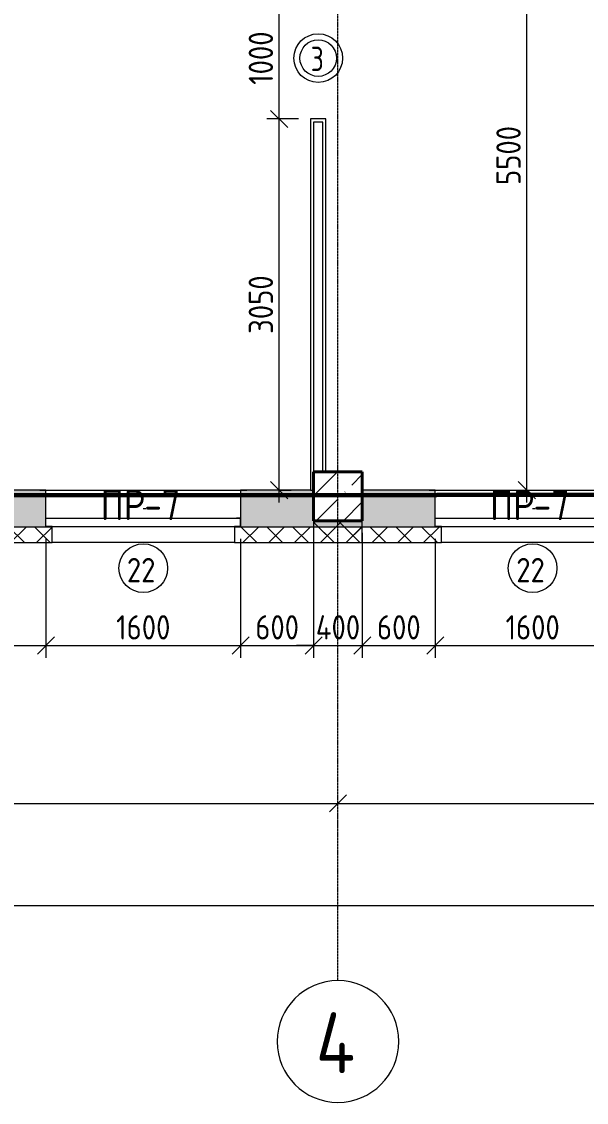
# Model space of a CAD drawing. Header units: millimetres. Extents: x -56773 to 221258, y -262288 to 26541.
# Drawn here: x -5791 to -1149, y -109923 to -101044 of the extents above; entities that cross this region are included whole.
import ezdxf

# ---------------------------------------------------------------- set-up
doc = ezdxf.new("R2010")
doc.units = ezdxf.units.MM
doc.linetypes.add('ADSK_Линия сетки', pattern=[25, 20, -2.5, 0, -2.5])
for name, color, linetype, lineweight in [('3.1 Штукатурка внешн стен для инвесторов', 5, 'Continuous', 60), ('_ Окна', 7, 'Continuous', 18), ('Марки', 7, 'Continuous', 20), ('Марки дверей', 7, 'Continuous', 20), ('Марки окон', 7, 'Continuous', 20), ('Несущие колонны', 7, 'Continuous', 18), ('Окна', 7, 'Continuous', 9), ('Оси', 7, 'Continuous', 9), ('Размеры', 7, 'Continuous', 9), ('Стены внутренние', 7, 'Continuous', 18), ('Стены наружные', 7, 'Continuous', 18), ('Стены штриховка', 7, 'Continuous', 9)]:
    doc.layers.add(name, color=color, linetype=linetype, lineweight=lineweight)
doc.styles.add('GOST Common', font='', dxfattribs={"width": 0.9, "height": 500})
doc.styles.add('GOST Common_2', font='', dxfattribs={"width": 0.9, "height": 250})
doc.styles.add('GOST Common_3', font='', dxfattribs={"width": 0.9, "height": 200})
doc.styles.add('GOST Common_B', font='', dxfattribs={"width": 0.8, "height": 200})
doc.styles.get('GOST Common').set_extended_font_data('GOST Common')
doc.styles.get('GOST Common_2').set_extended_font_data('GOST Common')
doc.styles.get('GOST Common_3').set_extended_font_data('GOST Common')
doc.styles.get('GOST Common_B').set_extended_font_data('GOST Common', bold=True)
doc.dimstyles.new('ADSK_Основной_2_0_1', dxfattribs={"dimscale": 304.8, "dimtxt": 201.142999, "dimasz": 0.463911, "dimexe": 0.328084, "dimexo": 0.328084, "dimgap": 0.164042, "dimtad": 1, "dimdec": 3, "dimrnd": 0.001, "dimdsep": 46, "dimtxsty": 'GOST Common_3', "dimblk1": 'OBLIQUE', "dimblk2": 'OBLIQUE', "dimsah": 1, "dimcen": 0.09, "dimdle": 0.328084, "dimazin": 2, "dimtfac": 1, "dimtdec": 4, "dimtix": 1, "dimtmove": 1, "dimatfit": 3, "dimfxl": 1, "dimtvp": 1, "dimtolj": 1, "dimtzin": 0, "dimlwd": 20, "dimlwe": 20, "dimarcsym": 2})
doc.dimstyles.new('ADSK_Основной_2_0_2', dxfattribs={"dimscale": 304.8, "dimtxt": 201.142999, "dimasz": 0.463911, "dimexe": 0.328084, "dimexo": 0.328084, "dimgap": 0.164042, "dimtad": 1, "dimdec": 3, "dimrnd": 0.001, "dimdsep": 46, "dimtxsty": 'GOST Common_3', "dimblk1": 'OBLIQUE', "dimblk2": 'OBLIQUE', "dimsah": 1, "dimcen": 0.09, "dimdle": 0.328084, "dimazin": 2, "dimtfac": 1, "dimtdec": 4, "dimtix": 1, "dimtmove": 0, "dimatfit": 3, "dimfxl": 1, "dimtvp": 1, "dimtolj": 1, "dimtzin": 0, "dimlwd": 20, "dimlwe": 20, "dimarcsym": 2})
doc.dimstyles.new('ADSK_Основной_2_5_мм', dxfattribs={"dimscale": 304.8, "dimtxt": 251.428749, "dimasz": 0.463911, "dimexe": 0.492126, "dimexo": 0.984252, "dimgap": 0.098425, "dimtad": 1, "dimrnd": 0.01, "dimdsep": 46, "dimtxsty": 'GOST Common_2', "dimblk1": 'OBLIQUE', "dimblk2": 'OBLIQUE', "dimsah": 1, "dimcen": 0.09, "dimdle": 0.492126, "dimazin": 2, "dimtfac": 1, "dimtdec": 4, "dimtix": 1, "dimtmove": 0, "dimatfit": 3, "dimfxl": 1, "dimtvp": 1, "dimtolj": 1, "dimtzin": 0, "dimlwd": 20, "dimlwe": 20, "dimarcsym": 2})
pattern_1 = [(45, (9.36, -97949.04), (-106.066, 106.066), []), (135, (9.36, -97949.04), (-106.066, -106.066), [])]

# ---------------------------------------------------------------- blocks, each defined once
blk = doc.blocks.new('ADSK_КолоннаЖБ_Прямоугольная - 400x400 мм-1807143-Кладочный план 2-го этаж')
at = {"layer": 'Несущие колонны', "lineweight": 40}
for p, q in [((-200, 200), (200, 200)), ((-200, -200), (-200, 200)), ((200, 200), (200, -200)), ((200, -200), (-200, -200))]:
    blk.add_line(p, q, dxfattribs=at)
blk = doc.blocks.new('ОКНО L03 _2СТ_RS - ОК-5_1600х2000h-3556607-Кладочный план 2-го этаж')
at = {"layer": '_ Окна'}
for p, q in [((-838.1, -79), (761.9, -79)), ((-838.1, -149), (-838.1, -79)), ((-838.1, -79), (-803.1, -79)), ((-818.1, -79), (-38.1, -79)), ((-38.1, -79), (741.9, -79)), ((761.9, -79), (726.9, -79)), ((761.9, -149), (761.9, -79)), ((-838.1, -149), (761.9, -149)), ((-838.1, -149), (-833.1, -149)), ((-818.1, -149), (-38.1, -149)), ((-38.1, -149), (741.9, -149)), ((761.9, -149), (756.9, -149))]:
    blk.add_line(p, q, dxfattribs=at)
at = {"layer": 'Окна'}
blk.add_line((-888.1, 150), (811.9, 150), dxfattribs=at)
blk = doc.blocks.new('Ось сетки - Круг_Ø10 мм-8259-Кладочный план 2-го этаж')
at = {"layer": 'Оси', "lineweight": 20}
for start, end in [(360, 180), (180, 360)]:
    blk.add_arc((0, 0), 5, start, end, dxfattribs=at)
blk = doc.blocks.new('_Oblique')
at = {"color": 0, "linetype": 'ByBlock', "lineweight": -2}
blk.add_line((-0.5, -0.5), (0.5, 0.5), dxfattribs=at)
blk = doc.blocks.new('*D4378')
at = {"layer": 'Defpoints', "color": 0, "lineweight": 25, "transparency": 16777216}
for p in [(-9190.6, -107366.3), (-3190.6, -107366.3), (-3190.6, -107466.3)]:
    blk.add_point(p, dxfattribs=at)
at = {"layer": 'Размеры', "color": 0, "lineweight": 20, "transparency": 16777216}
for p, q in [((-9340.6, -107466.3), (-3040.6, -107466.3)), ((-9190.6, -107666.3), (-9190.6, -107616.3)), ((-3190.6, -107666.3), (-3190.6, -107616.3))]:
    blk.add_line(p, q, dxfattribs=at)
at = {"layer": 'Размеры', "color": 0, "lineweight": 20, "transparency": 16777216, "xscale": 141.4, "yscale": 141.4, "zscale": 141.4, "rotation": 180}
blk.add_blockref('_Oblique', (-9190.6, -107466.3), dxfattribs=at)
at = {"layer": 'Размеры', "color": 0, "lineweight": 20, "transparency": 16777216, "xscale": 141.4, "yscale": 141.4, "zscale": 141.4}
blk.add_blockref('_Oblique', (-3190.6, -107466.3), dxfattribs=at)
at = {"layer": 'Размеры', "color": 0, "lineweight": 9, "transparency": 16777216, "insert": (-6190.6, -107311.3), "char_height": 250, "width": 756.843, "attachment_point": 5, "style": 'GOST Common_2'}
blk.add_mtext('\\A1;6000', dxfattribs=at)
blk = doc.blocks.new('*D4379')
at = {"layer": 'Defpoints', "color": 0, "lineweight": 25, "transparency": 16777216}
for p in [(-3190.6, -107366.3), (2809.4, -107366.3), (2809.4, -107466.3)]:
    blk.add_point(p, dxfattribs=at)
at = {"layer": 'Размеры', "color": 0, "lineweight": 20, "transparency": 16777216}
for p, q in [((-3340.6, -107466.3), (2959.4, -107466.3)), ((-3190.6, -107666.3), (-3190.6, -107616.3)), ((2809.4, -107666.3), (2809.4, -107616.3))]:
    blk.add_line(p, q, dxfattribs=at)
at = {"layer": 'Размеры', "color": 0, "lineweight": 20, "transparency": 16777216, "xscale": 141.4, "yscale": 141.4, "zscale": 141.4, "rotation": 180}
blk.add_blockref('_Oblique', (-3190.6, -107466.3), dxfattribs=at)
at = {"layer": 'Размеры', "color": 0, "lineweight": 20, "transparency": 16777216, "xscale": 141.4, "yscale": 141.4, "zscale": 141.4}
blk.add_blockref('_Oblique', (2809.4, -107466.3), dxfattribs=at)
at = {"layer": 'Размеры', "color": 0, "lineweight": 9, "transparency": 16777216, "insert": (-190.6, -107311.3), "char_height": 250, "width": 756.843, "attachment_point": 5, "style": 'GOST Common_2'}
blk.add_mtext('\\A1;6000', dxfattribs=at)
blk = doc.blocks.new('*D4400')
at = {"layer": 'Defpoints', "color": 0, "lineweight": 25, "transparency": 16777216}
for p in [(-19590.6, -108206.3), (61609.4, -108206.3), (61609.4, -108306.3)]:
    blk.add_point(p, dxfattribs=at)
at = {"layer": 'Размеры', "color": 0, "lineweight": 20, "transparency": 16777216}
for p, q in [((-19740.6, -108306.3), (61759.4, -108306.3)), ((-19590.6, -108506.3), (-19590.6, -108456.3)), ((61609.4, -108506.3), (61609.4, -108456.3))]:
    blk.add_line(p, q, dxfattribs=at)
at = {"layer": 'Размеры', "color": 0, "lineweight": 20, "transparency": 16777216, "xscale": 141.4, "yscale": 141.4, "zscale": 141.4, "rotation": 180}
blk.add_blockref('_Oblique', (-19590.6, -108306.3), dxfattribs=at)
at = {"layer": 'Размеры', "color": 0, "lineweight": 20, "transparency": 16777216, "xscale": 141.4, "yscale": 141.4, "zscale": 141.4}
blk.add_blockref('_Oblique', (61609.4, -108306.3), dxfattribs=at)
at = {"layer": 'Размеры', "color": 0, "lineweight": 9, "transparency": 16777216, "insert": (21009.4, -108151.3), "char_height": 250, "width": 889.802, "attachment_point": 5, "style": 'GOST Common_2'}
blk.add_mtext('\\A1;81200', dxfattribs=at)
blk = doc.blocks.new('*D4460')
at = {"layer": 'Defpoints', "color": 0, "lineweight": 25, "transparency": 16777216}
for p in [(-6790.6, -105193.1), (-5590.6, -105193.1), (-5590.6, -106170.3)]:
    blk.add_point(p, dxfattribs=at)
at = {"layer": 'Размеры', "color": 0, "lineweight": 20, "transparency": 16777216}
for p, q in [((-6790.6, -105293.1), (-6790.6, -106270.3)), ((-5590.6, -105293.1), (-5590.6, -106270.3)), ((-6890.6, -106170.3), (-5490.6, -106170.3))]:
    blk.add_line(p, q, dxfattribs=at)
at = {"layer": 'Размеры', "color": 0, "lineweight": 20, "transparency": 16777216, "xscale": 141.4, "yscale": 141.4, "zscale": 141.4, "rotation": 180}
blk.add_blockref('_Oblique', (-6790.6, -106170.3), dxfattribs=at)
at = {"layer": 'Размеры', "color": 0, "lineweight": 20, "transparency": 16777216, "xscale": 141.4, "yscale": 141.4, "zscale": 141.4}
blk.add_blockref('_Oblique', (-5590.6, -106170.3), dxfattribs=at)
at = {"layer": 'Размеры', "color": 0, "lineweight": 9, "transparency": 16777216, "insert": (-6190.6, -106020.3), "char_height": 200, "width": 560.473, "attachment_point": 5, "style": 'GOST Common_3'}
blk.add_mtext('\\A1;1200', dxfattribs=at)
blk = doc.blocks.new('*D4461')
at = {"layer": 'Defpoints', "color": 0, "lineweight": 25, "transparency": 16777216}
for p in [(-5590.6, -105193.1), (-3990.6, -105193.1), (-3990.6, -106170.3)]:
    blk.add_point(p, dxfattribs=at)
at = {"layer": 'Размеры', "color": 0, "lineweight": 20, "transparency": 16777216}
for p, q in [((-5590.6, -105293.1), (-5590.6, -106270.3)), ((-3990.6, -105293.1), (-3990.6, -106270.3)), ((-5690.6, -106170.3), (-3890.6, -106170.3))]:
    blk.add_line(p, q, dxfattribs=at)
at = {"layer": 'Размеры', "color": 0, "lineweight": 20, "transparency": 16777216, "xscale": 141.4, "yscale": 141.4, "zscale": 141.4, "rotation": 180}
blk.add_blockref('_Oblique', (-5590.6, -106170.3), dxfattribs=at)
at = {"layer": 'Размеры', "color": 0, "lineweight": 20, "transparency": 16777216, "xscale": 141.4, "yscale": 141.4, "zscale": 141.4}
blk.add_blockref('_Oblique', (-3990.6, -106170.3), dxfattribs=at)
at = {"layer": 'Размеры', "color": 0, "lineweight": 9, "transparency": 16777216, "insert": (-4790.6, -106020.3), "char_height": 200, "width": 560.473, "attachment_point": 5, "style": 'GOST Common_3'}
blk.add_mtext('\\A1;1600', dxfattribs=at)
blk = doc.blocks.new('*D4462')
at = {"layer": 'Defpoints', "color": 0, "lineweight": 25, "transparency": 16777216}
for p in [(-3990.6, -105193.1), (-3390.6, -105144.1), (-3390.6, -106170.3)]:
    blk.add_point(p, dxfattribs=at)
at = {"layer": 'Размеры', "color": 0, "lineweight": 20, "transparency": 16777216}
for p, q in [((-3990.6, -105293.1), (-3990.6, -106270.3)), ((-3390.6, -105244.1), (-3390.6, -106270.3)), ((-4090.6, -106170.3), (-3290.6, -106170.3))]:
    blk.add_line(p, q, dxfattribs=at)
at = {"layer": 'Размеры', "color": 0, "lineweight": 20, "transparency": 16777216, "xscale": 141.4, "yscale": 141.4, "zscale": 141.4, "rotation": 180}
blk.add_blockref('_Oblique', (-3990.6, -106170.3), dxfattribs=at)
at = {"layer": 'Размеры', "color": 0, "lineweight": 20, "transparency": 16777216, "xscale": 141.4, "yscale": 141.4, "zscale": 141.4}
blk.add_blockref('_Oblique', (-3390.6, -106170.3), dxfattribs=at)
at = {"layer": 'Размеры', "color": 0, "lineweight": 9, "transparency": 16777216, "insert": (-3690.6, -106020.3), "char_height": 200, "width": 454.106, "attachment_point": 5, "style": 'GOST Common_3'}
blk.add_mtext('\\A1;600', dxfattribs=at)
blk = doc.blocks.new('*D4463')
at = {"layer": 'Defpoints', "color": 0, "lineweight": 25, "transparency": 16777216}
for p in [(-3390.6, -105144.1), (-2990.6, -105144.1), (-2990.6, -106170.3)]:
    blk.add_point(p, dxfattribs=at)
at = {"layer": 'Размеры', "color": 0, "lineweight": 20, "transparency": 16777216}
for p, q in [((-3390.6, -105244.1), (-3390.6, -106270.3)), ((-2990.6, -105244.1), (-2990.6, -106270.3)), ((-3390.6, -106170.3), (-3532, -106170.3)), ((-3390.6, -106170.3), (-2990.6, -106170.3)), ((-2990.6, -106170.3), (-2849.2, -106170.3))]:
    blk.add_line(p, q, dxfattribs=at)
at = {"layer": 'Размеры', "color": 0, "lineweight": 20, "transparency": 16777216, "xscale": 141.4, "yscale": 141.4, "zscale": 141.4}
blk.add_blockref('_Oblique', (-3390.6, -106170.3), dxfattribs=at)
at = {"layer": 'Размеры', "color": 0, "lineweight": 20, "transparency": 16777216, "xscale": 141.4, "yscale": 141.4, "zscale": 141.4, "rotation": 180}
blk.add_blockref('_Oblique', (-2990.6, -106170.3), dxfattribs=at)
at = {"layer": 'Размеры', "color": 0, "lineweight": 9, "transparency": 16777216, "insert": (-3190.6, -106020.3), "char_height": 200, "width": 474.561, "attachment_point": 5, "style": 'GOST Common_3'}
blk.add_mtext('\\A1;400', dxfattribs=at)
blk = doc.blocks.new('*D4464')
at = {"layer": 'Defpoints', "color": 0, "lineweight": 25, "transparency": 16777216}
for p in [(-2990.6, -105144.1), (-2390.6, -105193.1), (-2390.6, -106170.3)]:
    blk.add_point(p, dxfattribs=at)
at = {"layer": 'Размеры', "color": 0, "lineweight": 20, "transparency": 16777216}
for p, q in [((-2990.6, -105244.1), (-2990.6, -106270.3)), ((-2390.6, -105293.1), (-2390.6, -106270.3)), ((-3090.6, -106170.3), (-2290.6, -106170.3))]:
    blk.add_line(p, q, dxfattribs=at)
at = {"layer": 'Размеры', "color": 0, "lineweight": 20, "transparency": 16777216, "xscale": 141.4, "yscale": 141.4, "zscale": 141.4, "rotation": 180}
blk.add_blockref('_Oblique', (-2990.6, -106170.3), dxfattribs=at)
at = {"layer": 'Размеры', "color": 0, "lineweight": 20, "transparency": 16777216, "xscale": 141.4, "yscale": 141.4, "zscale": 141.4}
blk.add_blockref('_Oblique', (-2390.6, -106170.3), dxfattribs=at)
at = {"layer": 'Размеры', "color": 0, "lineweight": 9, "transparency": 16777216, "insert": (-2690.6, -106020.3), "char_height": 200, "width": 454.106, "attachment_point": 5, "style": 'GOST Common_3'}
blk.add_mtext('\\A1;600', dxfattribs=at)
blk = doc.blocks.new('*D4465')
at = {"layer": 'Defpoints', "color": 0, "lineweight": 25, "transparency": 16777216}
for p in [(-2390.6, -105193.1), (-790.6, -105193.1), (-790.6, -106170.3)]:
    blk.add_point(p, dxfattribs=at)
at = {"layer": 'Размеры', "color": 0, "lineweight": 20, "transparency": 16777216}
for p, q in [((-2390.6, -105293.1), (-2390.6, -106270.3)), ((-790.6, -105293.1), (-790.6, -106270.3)), ((-2490.6, -106170.3), (-690.6, -106170.3))]:
    blk.add_line(p, q, dxfattribs=at)
at = {"layer": 'Размеры', "color": 0, "lineweight": 20, "transparency": 16777216, "xscale": 141.4, "yscale": 141.4, "zscale": 141.4, "rotation": 180}
blk.add_blockref('_Oblique', (-2390.6, -106170.3), dxfattribs=at)
at = {"layer": 'Размеры', "color": 0, "lineweight": 20, "transparency": 16777216, "xscale": 141.4, "yscale": 141.4, "zscale": 141.4}
blk.add_blockref('_Oblique', (-790.6, -106170.3), dxfattribs=at)
at = {"layer": 'Размеры', "color": 0, "lineweight": 9, "transparency": 16777216, "insert": (-1590.6, -106020.3), "char_height": 200, "width": 560.473, "attachment_point": 5, "style": 'GOST Common_3'}
blk.add_mtext('\\A1;1600', dxfattribs=at)
blk = doc.blocks.new('*D4619')
at = {"layer": 'Defpoints', "color": 0, "lineweight": 25, "transparency": 16777216}
for p in [(-3674.2, -101844.1), (-3415.6, -101844.1), (-3774.2, -104894.1)]:
    blk.add_point(p, dxfattribs=at)
at = {"layer": 'Размеры', "color": 0, "lineweight": 20, "transparency": 16777216}
for p, q in [((-3674.2, -104994.1), (-3674.2, -101744.1)), ((-3515.6, -101844.1), (-3774.2, -101844.1)), ((-3674.2, -104894.1), (-3574.2, -104894.1))]:
    blk.add_line(p, q, dxfattribs=at)
at = {"layer": 'Размеры', "color": 0, "lineweight": 20, "transparency": 16777216, "xscale": 141.4, "yscale": 141.4, "zscale": 141.4}
for p, rotation in [((-3674.2, -101844.1), 90), ((-3674.2, -104894.1), 270)]:
    blk.add_blockref('_Oblique', p, dxfattribs=dict(at, rotation=rotation))
at = {"layer": 'Размеры', "color": 0, "lineweight": 9, "transparency": 16777216, "insert": (-3824.2, -103369.1), "char_height": 200, "width": 605.475, "attachment_point": 5, "rotation": 90, "style": 'GOST Common_3'}
blk.add_mtext('\\A1;3050', dxfattribs=at)
blk = doc.blocks.new('*D4620')
at = {"layer": 'Defpoints', "color": 0, "lineweight": 25, "transparency": 16777216}
for p in [(-3674.2, -100844.1), (-3415.6, -100844.1), (-3415.6, -101844.1)]:
    blk.add_point(p, dxfattribs=at)
at = {"layer": 'Размеры', "color": 0, "lineweight": 20, "transparency": 16777216}
for p, q in [((-3674.2, -101944.1), (-3674.2, -100744.1)), ((-3515.6, -100844.1), (-3774.2, -100844.1)), ((-3515.6, -101844.1), (-3774.2, -101844.1))]:
    blk.add_line(p, q, dxfattribs=at)
at = {"layer": 'Размеры', "color": 0, "lineweight": 20, "transparency": 16777216, "xscale": 141.4, "yscale": 141.4, "zscale": 141.4}
for p, rotation in [((-3674.2, -100844.1), 90), ((-3674.2, -101844.1), 270)]:
    blk.add_blockref('_Oblique', p, dxfattribs=dict(at, rotation=rotation))
at = {"layer": 'Размеры', "color": 0, "lineweight": 9, "transparency": 16777216, "insert": (-3824.2, -101344.1), "char_height": 200, "width": 560.473, "attachment_point": 5, "rotation": 90, "style": 'GOST Common_3'}
blk.add_mtext('\\A1;1000', dxfattribs=at)
blk = doc.blocks.new('*D4823')
at = {"layer": 'Defpoints', "color": 0, "lineweight": 25, "transparency": 16777216}
for p in [(-2090.6, -99394.1), (-1638.8, -99394.1), (-1738.8, -104894.1)]:
    blk.add_point(p, dxfattribs=at)
at = {"layer": 'Размеры', "color": 0, "lineweight": 20, "transparency": 16777216}
for p, q in [((-1638.8, -104994.1), (-1638.8, -99294.1)), ((-1990.6, -99394.1), (-1538.8, -99394.1)), ((-1638.8, -104894.1), (-1538.8, -104894.1))]:
    blk.add_line(p, q, dxfattribs=at)
at = {"layer": 'Размеры', "color": 0, "lineweight": 20, "transparency": 16777216, "xscale": 141.4, "yscale": 141.4, "zscale": 141.4}
for p, rotation in [((-1638.8, -99394.1), 90), ((-1638.8, -104894.1), 270)]:
    blk.add_blockref('_Oblique', p, dxfattribs=dict(at, rotation=rotation))
at = {"layer": 'Размеры', "color": 0, "lineweight": 9, "transparency": 16777216, "insert": (-1788.8, -102144.1), "char_height": 200, "width": 605.475, "attachment_point": 5, "rotation": 90, "style": 'GOST Common_3'}
blk.add_mtext('\\A1;5500', dxfattribs=at)
blk = doc.blocks.new('М_двери1 - Марка экземпляра 2-3719212-Кладочный план 2-го этаж')
at = {"layer": 'Марки дверей'}
for radius in [2, 1.5]:
    blk.add_circle((0, 0), radius, dxfattribs=at)
blk = doc.blocks.new('М_окна1 - Маркировка типоразмера-1510237-Кладочный план 2-го этаж')
at = {"layer": 'Марки окон'}
blk.add_circle((0, 0), 2, dxfattribs=at)
blk = doc.blocks.new('ADSK_Марка_Отверстие - Экземпляр_Только Марка-157312-Кладочный план 2-го этаж')
at = {"layer": 'Марки'}
blk.add_line((0, 0), (0.2, 0), dxfattribs=at)

msp = doc.modelspace()

# ---------------------------------------------------------------- hatches: boundary and pattern name
at = {"layer": 'Несущие колонны', "lineweight": 9}
h = msp.add_hatch(dxfattribs=at)
h.set_pattern_fill('FP_1', color=256, style=0, pattern_type=2)
h.set_pattern_definition([(45, (9.36, -97949.04), (-224.506, 224.506), []), (45, (233.87, -97949.04), (-224.506, 224.506), [396.875, -79.375, 3.353, -76.022])])
h.paths.add_polyline_path([(-3390.6385, -105144.0666), (-2990.6385, -105144.0666), (-2990.6385, -104744.0666), (-3390.6385, -104744.0666), (-3390.6385, -104894.0666)])
at = {"layer": 'Стены внутренние', "lineweight": 9}
h = msp.add_hatch(dxfattribs=at)
h.set_pattern_fill('FP_2', color=256, style=0, pattern_type=2)
h.set_pattern_definition([(45, (9.36, -97949.04), (84.18955, 308.69595), [396.875, -79.375, 3.353, -76.022])])
h.paths.add_polyline_path([(56459.3615, -105194.0666), (56459.3615, -105193.0666), (56409.3615, -105193.0666), (56409.3615, -104894.0666), (55809.3615, -104894.0666), (55809.3615, -105144.0666), (55409.3615, -105144.0666), (55409.3615, -104894.0666), (54809.3615, -104894.0666), (54809.3615, -105193.0666), (56326.6505, -105194.0666)])
h.paths.add_polyline_path([(59222.263, -105194.0666), (59209.3615, -105193.0666), (59209.3615, -104894.0666), (58009.3615, -104894.0666), (58009.3615, -105193.0666), (57959.3615, -105194.0666)])
h.paths.add_polyline_path([(61393.9725, -105194.0666), (61559.3615, -105194.0666), (61559.3615, -105144.0666), (61409.3615, -105144.0666), (61409.3615, -104894.0666), (60809.3615, -104894.0666), (60809.3615, -105193.0666), (60759.3615, -105194.0666)])
h.paths.add_polyline_path([(44959.3615, -105194.0666), (46909.3615, -105193.0666), (46909.3615, -104894.0666), (46009.3615, -104894.0666), (46009.3615, -105144.0666), (45609.3615, -105144.0666), (45609.3615, -104894.0666), (45009.3615, -104894.0666), (45009.3615, -105193.0666), (44959.3615, -105193.0666)])
h.paths.add_polyline_path([(37459.3615, -105194.0666), (37459.3615, -105193.0666), (37409.3615, -105193.0666), (37409.3615, -104894.0666), (36209.3615, -104894.0666), (36209.3615, -105193.0666), (36159.3615, -105194.0666)])
h.paths.add_polyline_path([(40659.3615, -105194.0666), (40659.3615, -105193.0666), (40609.3615, -105193.0666), (40609.3615, -104894.0666), (40009.3615, -104894.0666), (40009.3615, -105144.0666), (39609.3615, -105144.0666), (39609.3615, -104894.0666), (39009.3615, -104894.0666), (39009.3615, -105193.0666), (38959.3615, -105194.0666)])
h.paths.add_polyline_path([(50459.3615, -105194.0666), (50459.3615, -105193.0666), (50409.3615, -105193.0666), (50409.3615, -104894.0666), (49809.3615, -104894.0666), (49809.3615, -105144.0666), (49409.3615, -105144.0666), (49409.3615, -104894.0666), (48509.3615, -104894.0666), (48509.3615, -105193.0666), (48459.3615, -105194.0666)])
h.paths.add_polyline_path([(53259.3615, -105194.0666), (53259.3615, -105193.0666), (53209.3615, -105193.0666), (53209.3615, -104894.0666), (52009.3615, -104894.0666), (52009.3615, -105193.0666), (51959.3615, -105194.0666)])
h.paths.add_polyline_path([(42159.3615, -105194.0666), (43409.3615, -105193.0666), (43409.3615, -104894.0666), (42209.3615, -104894.0666), (42209.3615, -105193.0666), (42159.3615, -105193.0666)])
h.paths.add_polyline_path([(30266.1372, -105194.0666), (31409.3615, -105193.0666), (31409.3615, -104894.0666), (30209.3615, -104894.0666), (30209.3615, -105193.0666), (30159.3615, -105194.0666)])
h.paths.add_polyline_path([(19459.3615, -105194.0666), (19459.3615, -105193.0666), (19409.3615, -105193.0666), (19409.3615, -104894.0666), (18209.3615, -104894.0666), (18209.3615, -105193.0666), (18683.6869, -105194.0666)])
h.paths.add_polyline_path([(15609.3615, -105194.0666), (15609.3615, -104894.0666), (15009.3615, -104894.0666), (15009.3615, -105144.0666), (14609.3615, -105144.0666), (14609.3615, -104894.0666), (14009.3615, -104894.0666), (14009.3615, -105193.0666), (13959.3615, -105194.0666)])
h.paths.add_polyline_path([(20959.3615, -105194.0666), (21609.3615, -105194.0666), (21609.3615, -104894.0666), (21009.3615, -104894.0666), (21009.3615, -105193.0666), (20959.3615, -105193.0666)])
h.paths.add_polyline_path([(28659.3615, -105194.0666), (28659.3615, -105193.0666), (28609.3615, -105193.0666), (28609.3615, -104894.0666), (28009.3615, -104894.0666), (28009.3615, -105144.0666), (27609.3615, -105144.0666), (27609.3615, -104894.0666), (27009.3615, -104894.0666), (27009.3615, -105193.0666), (27370.5247, -105194.0666)])
h.paths.add_polyline_path([(32959.3615, -105194.0666), (34609.3615, -105193.0666), (34609.3615, -104894.0666), (34009.3615, -104894.0666), (34009.3615, -105144.0666), (33609.3615, -105144.0666), (33609.3615, -104894.0666), (33009.3615, -104894.0666), (33009.3615, -105193.0666), (32959.3615, -105193.0666)])
h.paths.add_polyline_path([(22009.3615, -105194.0666), (22609.3615, -105193.0666), (22609.3615, -104894.0666), (22009.3615, -104894.0666), (22009.3615, -105144.0666)])
h.paths.add_polyline_path([(25459.3615, -105194.0666), (25459.3615, -105193.0666), (25409.3615, -105193.0666), (25409.3615, -104894.0666), (24209.3615, -104894.0666), (24209.3615, -105193.0666), (24474.9121, -105194.0666)])
h.paths.add_polyline_path([(16009.3615, -105194.0666), (16609.3615, -105193.0666), (16609.3615, -104894.0666), (16009.3615, -104894.0666), (16009.3615, -105144.0666)])
h.paths.add_polyline_path([(6459.3615, -105194.0666), (6459.3615, -105193.0666), (6409.3615, -105193.0666), (6409.3615, -104894.0666), (5209.3615, -104894.0666), (5209.3615, -105193.0666), (5159.3615, -105194.0666)])
h.paths.add_polyline_path([(-5540.6385, -105194.0666), (-5540.6385, -105193.0666), (-5590.6385, -105193.0666), (-5590.6385, -104894.0666), (-6790.6385, -104894.0666), (-6790.6385, -105193.0666), (-6840.6385, -105194.0666)])
h.paths.add_polyline_path([(-2340.6385, -105194.0666), (-2340.6385, -105193.0666), (-2390.6385, -105193.0666), (-2390.6385, -104894.0666), (-2990.6385, -104894.0666), (-2990.6385, -105144.0666), (-3390.6385, -105144.0666), (-3390.6385, -104894.0666), (-3990.6385, -104894.0666), (-3990.6385, -105193.0666), (-4040.6385, -105194.0666)])
h.paths.add_polyline_path([(1959.3615, -105194.0666), (3609.3615, -105193.0666), (3609.3615, -104894.0666), (3009.3615, -104894.0666), (3009.3615, -105144.0666), (2609.3615, -105144.0666), (2609.3615, -104894.0666), (2009.3615, -104894.0666), (2009.3615, -105193.0666), (1959.3615, -105193.0666)])
h.paths.add_polyline_path([(12459.3615, -105194.0666), (12459.3615, -105193.0666), (12409.3615, -105193.0666), (12409.3615, -104894.0666), (11209.3615, -104894.0666), (11209.3615, -105193.0666), (11159.3615, -105194.0666)])
h.paths.add_polyline_path([(9659.3615, -105194.0666), (9659.3615, -105193.0666), (9609.3615, -105193.0666), (9609.3615, -104894.0666), (9009.3615, -104894.0666), (9009.3615, -105144.0666), (8609.3615, -105144.0666), (8609.3615, -104894.0666), (8009.3615, -104894.0666), (8009.3615, -105193.0666), (7959.3615, -105194.0666)])
h.paths.add_polyline_path([(459.3615, -105194.0666), (459.3615, -105193.0666), (409.3615, -105193.0666), (409.3615, -104894.0666), (-790.6385, -104894.0666), (-790.6385, -105193.0666), (-840.6385, -105194.0666)])
h.paths.add_polyline_path([(-8340.6385, -105194.0666), (-8340.6385, -105193.0666), (-8390.6385, -105193.0666), (-8390.6385, -104894.0666), (-8990.6385, -104894.0666), (-8990.6385, -105144.0666), (-9390.6385, -105144.0666), (-9390.6385, -104894.0666), (-10590.6385, -104894.0666), (-10590.6385, -105193.0666), (-10272.4389, -105194.0666)])
h.paths.add_polyline_path([(-17240.6385, -105194.0666), (-15990.6385, -105193.0666), (-15990.6385, -104894.0666), (-17190.6385, -104894.0666), (-17190.6385, -105193.0666), (-17240.6385, -105193.0666)])
h.paths.add_polyline_path([(-18959.2766, -105194.0666), (-18790.6385, -105193.0666), (-18790.6385, -104894.0666), (-19390.6385, -104894.0666), (-19390.6385, -105194.0666)])
h.paths.add_polyline_path([(-13168.0514, -105194.0666), (-12190.6385, -105193.0666), (-12190.6385, -104894.0666), (-13390.6385, -104894.0666), (-13390.6385, -105144.0666), (-13790.6385, -105144.0666), (-13790.6385, -104894.0666), (-14390.6385, -104894.0666), (-14390.6385, -105193.0666), (-13891.9546, -105194.0666)])
at = {"layer": 'Стены наружные', "lineweight": 9}
h = msp.add_hatch(dxfattribs=at)
h.set_pattern_fill('FP_4', color=256, style=0, pattern_type=2)
h.set_pattern_definition(pattern_1)
h.paths.add_polyline_path([(60759.3615, -105324.0666), (61989.3615, -105324.0666), (61989.3615, -105194.0666), (60759.3615, -105194.0666)])
h.paths.add_polyline_path([(59222.263, -105324.0666), (59259.3615, -105324.0666), (59259.3615, -105194.0666), (57959.3615, -105194.0666), (57959.3615, -105324.0666)])
h.paths.add_polyline_path([(46959.3615, -105324.0666), (46959.3615, -105194.0666), (44959.3615, -105194.0666), (44959.3615, -105324.0666)])
h.paths.add_polyline_path([(50459.3615, -105324.0666), (50459.3615, -105194.0666), (48459.3615, -105194.0666), (48459.3615, -105324.0666)])
h.paths.add_polyline_path([(37459.3615, -105324.0666), (37459.3615, -105194.0666), (36159.3615, -105194.0666), (36159.3615, -105324.0666)])
h.paths.add_polyline_path([(38959.3615, -105324.0666), (40659.3615, -105324.0666), (40659.3615, -105194.0666), (38959.3615, -105194.0666)])
h.paths.add_polyline_path([(43459.3615, -105324.0666), (43459.3615, -105194.0666), (42159.3615, -105194.0666), (42159.3615, -105324.0666)])
h.paths.add_polyline_path([(56326.6505, -105324.0666), (56459.3615, -105324.0666), (56459.3615, -105194.0666), (54759.3615, -105194.0666), (54759.3615, -105324.0666)])
h.paths.add_polyline_path([(51959.3615, -105324.0666), (53259.3615, -105324.0666), (53259.3615, -105194.0666), (51959.3615, -105194.0666)])
h.paths.add_polyline_path([(25459.3615, -105324.0666), (25459.3615, -105194.0666), (24159.3615, -105194.0666), (24159.3615, -105324.0666), (24474.9121, -105324.0666)])
h.paths.add_polyline_path([(18159.3615, -105324.0666), (19459.3615, -105324.0666), (19459.3615, -105194.0666), (18159.3615, -105194.0666)])
h.paths.add_polyline_path([(16659.3615, -105324.0666), (16659.3615, -105194.0666), (16009.3615, -105194.0666), (16009.3615, -105324.0666)])
h.paths.add_polyline_path([(28659.3615, -105324.0666), (28659.3615, -105194.0666), (26959.3615, -105194.0666), (26959.3615, -105324.0666), (27370.5247, -105324.0666)])
h.paths.add_polyline_path([(21579.2995, -105324.0666), (21609.3615, -105324.0666), (21609.3615, -105194.0666), (20959.3615, -105194.0666), (20959.3615, -105324.0666)])
h.paths.add_polyline_path([(30159.3615, -105324.0666), (31459.3615, -105324.0666), (31459.3615, -105194.0666), (30159.3615, -105194.0666)])
h.paths.add_polyline_path([(22659.3615, -105324.0666), (22659.3615, -105194.0666), (22009.3615, -105194.0666), (22009.3615, -105324.0666)])
h.paths.add_polyline_path([(32959.3615, -105324.0666), (34659.3615, -105324.0666), (34659.3615, -105194.0666), (32959.3615, -105194.0666)])
h.paths.add_polyline_path([(15609.3615, -105324.0666), (15609.3615, -105194.0666), (13959.3615, -105194.0666), (13959.3615, -105324.0666)])
h.paths.add_polyline_path([(-2340.6385, -105324.0666), (-2340.6385, -105194.0666), (-4040.6385, -105194.0666), (-4040.6385, -105324.0666)])
h.paths.add_polyline_path([(12459.3615, -105324.0666), (12459.3615, -105194.0666), (11159.3615, -105194.0666), (11159.3615, -105324.0666)])
h.paths.add_polyline_path([(459.3615, -105324.0666), (459.3615, -105194.0666), (-840.6385, -105194.0666), (-840.6385, -105324.0666)])
h.paths.add_polyline_path([(3659.3615, -105324.0666), (3659.3615, -105194.0666), (1959.3615, -105194.0666), (1959.3615, -105324.0666)])
h.paths.add_polyline_path([(7959.3615, -105324.0666), (9659.3615, -105324.0666), (9659.3615, -105194.0666), (7959.3615, -105194.0666)])
h.paths.add_polyline_path([(6459.3615, -105324.0666), (6459.3615, -105194.0666), (5159.3615, -105194.0666), (5159.3615, -105324.0666)])
h.paths.add_polyline_path([(-13891.9546, -105324.0666), (-12140.6385, -105324.0666), (-12140.6385, -105194.0666), (-14440.6385, -105194.0666), (-14440.6385, -105324.0666)])
h.paths.add_polyline_path([(-10640.6385, -105324.0666), (-8340.6385, -105324.0666), (-8340.6385, -105194.0666), (-10640.6385, -105194.0666)])
h.paths.add_polyline_path([(-16063.664, -105324.0666), (-15940.6385, -105324.0666), (-15940.6385, -105194.0666), (-17240.6385, -105194.0666), (-17240.6385, -105324.0666)])
h.paths.add_polyline_path([(-18740.6385, -105324.0666), (-18740.6385, -105194.0666), (-19790.6385, -105194.0666), (-19790.6385, -105324.0666), (-18959.2766, -105324.0666)])
h.paths.add_polyline_path([(-5540.6385, -105324.0666), (-5540.6385, -105194.0666), (-6840.6385, -105194.0666), (-6840.6385, -105324.0666)])
h = msp.add_hatch(dxfattribs=at)
h.set_pattern_fill('FP_4', color=256, style=0, pattern_type=2)
h.set_pattern_definition(pattern_1)
h.paths.add_polyline_path([(-3390.6385, -105324.0666), (-2990.6385, -105324.0666), (-2990.6385, -105144.0666), (-3390.6385, -105144.0666)])

# ---------------------------------------------------------------- linework, layer by layer
at = {"layer": '3.1 Штукатурка внешн стен для инвесторов'}
msp.add_lwpolyline([(61409.3615, -104894.0666), (-19390.6385, -104944.0666), (-19590.6385, -104944.0666), (-19540.6385, -87219.0666)], dxfattribs=at)
at = {"layer": 'Несущие колонны', "lineweight": 9}
for p, q in [((-3315.6385, -104744.0666), (-3390.6385, -104744.0666)), ((-3390.6385, -104744.0666), (-3390.6385, -104894.0666)), ((-3290.6385, -104744.0666), (-3315.6385, -104744.0666)), ((-2990.6385, -104744.0666), (-3290.6385, -104744.0666)), ((-2990.6385, -104894.0666), (-2990.6385, -104744.0666)), ((-3390.6385, -104894.0666), (-3390.6385, -105144.0666)), ((-2990.6385, -105144.0666), (-2990.6385, -104894.0666)), ((-3390.6385, -105144.0666), (-2990.6385, -105144.0666))]:
    msp.add_line(p, q, dxfattribs=at)
at = {"layer": 'Оси', "linetype": 'ADSK_Линия сетки', "lineweight": 5}
for p, q in [((-3190.6385, -108922.9178), (-3190.6385, -73448.1214)), ((62525.08, -104944.0666), (-25230.7352, -104944.0666))]:
    msp.add_line(p, q, dxfattribs=at)
at = {"layer": 'Стены внутренние', "lineweight": 5}
for p, q in [((-3415.6385, -101844.0666), (-3415.6385, -104894.0666)), ((-3290.6385, -101844.0666), (-3415.6385, -101844.0666)), ((-3290.6385, -104744.0666), (-3290.6385, -101844.0666)), ((-3390.6385, -105144.0666), (-3390.6385, -104744.0666)), ((-3390.6385, -104744.0666), (-3290.6385, -104744.0666)), ((-5590.6385, -104894.0666), (-6515.6385, -104894.0666)), ((-5590.6385, -105193.0666), (-5590.6385, -104894.0666)), ((-5590.6385, -104894.0666), (-3990.6385, -104894.0666)), ((-3415.6385, -104894.0666), (-3990.6385, -104894.0666)), ((-3990.6385, -104894.0666), (-3990.6385, -105193.0666)), ((-2390.6385, -104894.0666), (-2990.6385, -104894.0666)), ((-2990.6385, -104894.0666), (-2990.6385, -105144.0666)), ((-2390.6385, -105193.0666), (-2390.6385, -104894.0666)), ((-2390.6385, -104894.0666), (-790.6385, -104894.0666)), ((-5540.6385, -105193.0666), (-5590.6385, -105193.0666)), ((-5540.6385, -105194.0666), (-5540.6385, -105193.0666)), ((-3990.6385, -105193.0666), (-4040.6385, -105193.0666)), ((-4040.6385, -105193.0666), (-4040.6385, -105194.0666)), ((-2340.6385, -105193.0666), (-2390.6385, -105193.0666)), ((-2340.6385, -105194.0666), (-2340.6385, -105193.0666))]:
    msp.add_line(p, q, dxfattribs=at)
at = {"layer": 'Стены наружные', "lineweight": 9}
for p, q in [((-5540.6385, -105324.0666), (-5540.6385, -105194.0666)), ((-4040.6385, -105194.0666), (-4040.6385, -105324.0666)), ((-2990.6385, -105144.0666), (-3390.6385, -105144.0666)), ((-3390.6385, -105144.0666), (-3390.6385, -105324.0666)), ((-2990.6385, -105324.0666), (-2990.6385, -105144.0666)), ((-2340.6385, -105324.0666), (-2340.6385, -105194.0666)), ((-6840.6385, -105324.0666), (-5540.6385, -105324.0666)), ((-4040.6385, -105324.0666), (-5540.6385, -105324.0666)), ((-4040.6385, -105324.0666), (-2340.6385, -105324.0666)), ((-840.6385, -105324.0666), (-2340.6385, -105324.0666))]:
    msp.add_line(p, q, dxfattribs=at)
at = {"layer": 'Стены штриховка', "lineweight": 9}
for p, q in [((-3390.6385, -101869.0666), (-3390.6385, -104744.0666)), ((-3315.6385, -101869.0666), (-3390.6385, -101869.0666)), ((-3315.6385, -104744.0666), (-3315.6385, -101869.0666)), ((-3415.6385, -104894.0666), (-3390.6385, -104894.0666)), ((-6840.6385, -105194.0666), (-5540.6385, -105194.0666)), ((-4040.6385, -105194.0666), (-2340.6385, -105194.0666))]:
    msp.add_line(p, q, dxfattribs=at)

# ---------------------------------------------------------------- block references
at = {"layer": 'Марки', "xscale": 99.99999999999993, "yscale": 99.99999999999993, "zscale": 99.99999999999993}
for p in [(-4790.6385, -105043.0666), (-1590.6385, -105043.0666)]:
    msp.add_blockref('ADSK_Марка_Отверстие - Экземпляр_Только Марка-157312-Кладочный план 2-го этаж', p, dxfattribs=at)
at = {"layer": 'Марки дверей', "xscale": 99.99999999999993, "yscale": 99.99999999999993, "zscale": 99.99999999999993}
msp.add_blockref('М_двери1 - Марка экземпляра 2-3719212-Кладочный план 2-го этаж', (-3353.1385, -101344.0666), dxfattribs=at)
at = {"layer": 'Марки окон', "xscale": 99.99999999999993, "yscale": 99.99999999999993, "zscale": 99.99999999999993}
for p in [(-4790.6385, -105534.0666), (-1590.6385, -105534.0666)]:
    msp.add_blockref('М_окна1 - Маркировка типоразмера-1510237-Кладочный план 2-го этаж', p, dxfattribs=at)
at = {"layer": 'Несущие колонны', "lineweight": 40, "rotation": 89.9999999999999}
msp.add_blockref('ADSK_КолоннаЖБ_Прямоугольная - 400x400 мм-1807143-Кладочный план 2-го этаж', (-3190.6385, -104944.0666), dxfattribs=at)
at = {"layer": 'Окна'}
for p in [(-4752.5385, -105044.0666), (-1552.5385, -105044.0666)]:
    msp.add_blockref('ОКНО L03 _2СТ_RS - ОК-5_1600х2000h-3556607-Кладочный план 2-го этаж', p, dxfattribs=at)
at = {"layer": 'Оси', "lineweight": 20, "xscale": 99.99999999999993, "yscale": 99.99999999999993, "zscale": 99.99999999999993}
msp.add_blockref('Ось сетки - Круг_Ø10 мм-8259-Кладочный план 2-го этаж', (-3190.6385, -109422.9178), dxfattribs=at)

# ---------------------------------------------------------------- texts
at = {"layer": 'Марки', "lineweight": 9, "char_height": 250, "attachment_point": 1, "style": 'GOST Common_2'}
for s, insert, width in [('ПР', (-5140.5693, -104890.0854), 432.91125), ('-7', (-4783.3818, -104890.0854), 389.620125), ('ПР', (-1940.5693, -104890.0854), 432.91125), ('-7', (-1583.3818, -104890.0854), 389.620125)]:
    msp.add_mtext(s, dxfattribs=dict(at, insert=insert, width=width))
at = {"layer": 'Марки дверей', "lineweight": 5, "insert": (-3414.3959, -101250.4076), "char_height": 200, "width": 141.097, "attachment_point": 1, "style": 'GOST Common_B'}
msp.add_mtext('\\fGOST Common|b1|i0|c204|p34|;\\W.8;3', dxfattribs=at)
at = {"layer": 'Марки окон', "lineweight": 5, "char_height": 200, "width": 317.46825, "attachment_point": 1, "style": 'GOST Common_3'}
for insert in [(-4925.1959, -105450.2812), (-1725.1959, -105450.2812)]:
    msp.add_mtext('22', dxfattribs=dict(at, insert=insert))
at = {"layer": 'Оси', "insert": (-3372.8192, -109183.0512), "char_height": 500, "width": 440.126437, "attachment_point": 1, "style": 'GOST Common'}
msp.add_mtext('\\fGOST Common|b0|i0|c204|p34|;\\W.9;4', dxfattribs=at)

# ---------------------------------------------------------------- dimensions: what is measured, and where the dimension line sits
at = {"layer": 'Размеры', "lineweight": 9}
for base, p1, p2, dimstyle, override, picture, middle in [((-1638.8109, -99394.0666), (-1738.7958, -104894.0666), (-2090.6385, -99394.0666), 'ADSK_Основной_2_0_2', {"dimpost": '<>', "dimfxl": 5511.242447}, '*D4823', (-1788.8109, -102144.0666)), ((-3674.1796, -100844.0666), (-3415.6385, -101844.0666), (-3415.6385, -100844.0666), 'ADSK_Основной_2_0_1', {"dimpost": '<>', "dimfxl": 1000}, '*D4620', (-3824.1796, -101344.0666)), ((-3674.1796, -101844.0666), (-3774.1645, -104894.0666), (-3415.6385, -101844.0666), 'ADSK_Основной_2_0_1', {"dimpost": '<>', "dimfxl": 3070.999983}, '*D4619', (-3824.1796, -103369.0666))]:
    dim = msp.add_linear_dim(base=base, p1=p1, p2=p2, angle=90, dimstyle=dimstyle, override=override, dxfattribs=at)
    dim.commit()
    dim.dimension.update_dxf_attribs({"geometry": picture, "text_midpoint": middle})
for base, p1, p2, dimstyle, override, picture, middle in [((-5590.6385, -106170.3311), (-6790.6385, -105193.0666), (-5590.6385, -105193.0666), 'ADSK_Основной_2_0_1', {"dimpost": '<>', "dimfxl": 1200}, '*D4460', (-6190.6385, -106020.3311)), ((-3990.6385, -106170.3311), (-5590.6385, -105193.0666), (-3990.6385, -105193.0666), 'ADSK_Основной_2_0_1', {"dimpost": '<>', "dimfxl": 1600}, '*D4461', (-4790.6385, -106020.3311)), ((-3390.6385, -106170.3311), (-3990.6385, -105193.0666), (-3390.6385, -105144.0666), 'ADSK_Основной_2_0_1', {"dimpost": '<>', "dimfxl": 601.997508}, '*D4462', (-3690.6385, -106020.3311)), ((-2990.6385, -106170.3311), (-3390.6385, -105144.0666), (-2990.6385, -105144.0666), 'ADSK_Основной_2_0_1', {"dimpost": '<>', "dimfxl": 400}, '*D4463', (-3190.6385, -106020.3311)), ((-2390.6385, -106170.3311), (-2990.6385, -105144.0666), (-2390.6385, -105193.0666), 'ADSK_Основной_2_0_1', {"dimpost": '<>', "dimfxl": 601.997508}, '*D4464', (-2690.6385, -106020.3311)), ((-790.6385, -106170.3311), (-2390.6385, -105193.0666), (-790.6385, -105193.0666), 'ADSK_Основной_2_0_1', {"dimpost": '<>', "dimfxl": 1600}, '*D4465', (-1590.6385, -106020.3311)), ((-3190.6385, -107466.29), (-9190.6385, -107366.3051), (-3190.6385, -107366.3051), 'ADSK_Основной_2_5_мм', {"dimpost": '<>', "dimfxl": 6000}, '*D4378', (-6190.6385, -107311.29)), ((2809.3615, -107466.29), (-3190.6385, -107366.3051), (2809.3615, -107366.3051), 'ADSK_Основной_2_5_мм', {"dimpost": '<>', "dimfxl": 6000}, '*D4379', (-190.6385, -107311.29)), ((61609.3615, -108306.29), (-19590.6385, -108206.3051), (61609.3615, -108206.3051), 'ADSK_Основной_2_5_мм', {"dimpost": '<>', "dimfxl": 81200}, '*D4400', (21009.3615, -108151.29))]:
    dim = msp.add_linear_dim(base=base, p1=p1, p2=p2, dimstyle=dimstyle, override=override, dxfattribs=at)
    dim.commit()
    dim.dimension.update_dxf_attribs({"geometry": picture, "text_midpoint": middle})

doc.saveas('drawing.dxf')
